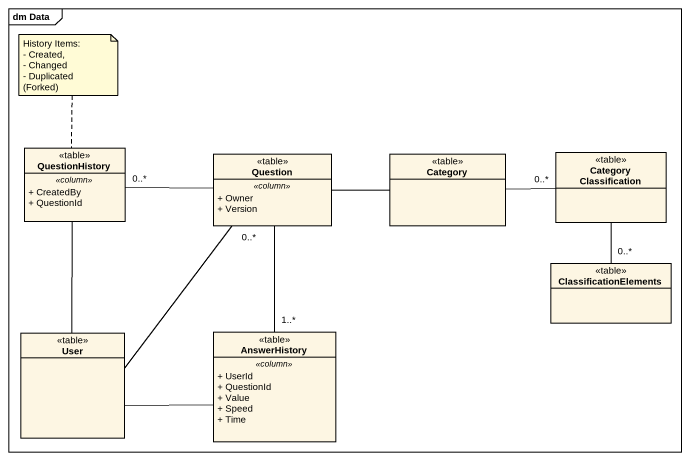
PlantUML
@startuml
mainframe dm Data
hide circle
hide empty members
skinparam classAttributeIconSize 0
class QuestionHistory <<table>> {
  .. <<column>> ..
  + CreatedBy
  + QuestionId
}
class Question <<table>> {
  .. <<column>> ..
  + Owner
  + Version
}
class Category <<table>>
class "Category Classification" as Category_Classification <<table>>
class ClassificationElements <<table>>
class User <<table>>
class AnswerHistory <<table>> {
  .. <<column>> ..
  + UserId
  + QuestionId
  + Value
  + Speed
  + Time
}
Question -left- "0..*" QuestionHistory
Question -right- Category
Question -- "1..*" AnswerHistory
Category -right- "0..*" Category_Classification
Category_Classification -- "0..*" ClassificationElements
User -up- QuestionHistory
User -up- "0..*" Question
AnswerHistory -left- User
note top of QuestionHistory
  History Items:
  - Created,
  - Changed
  - Duplicated (Forked)
end note
@enduml
